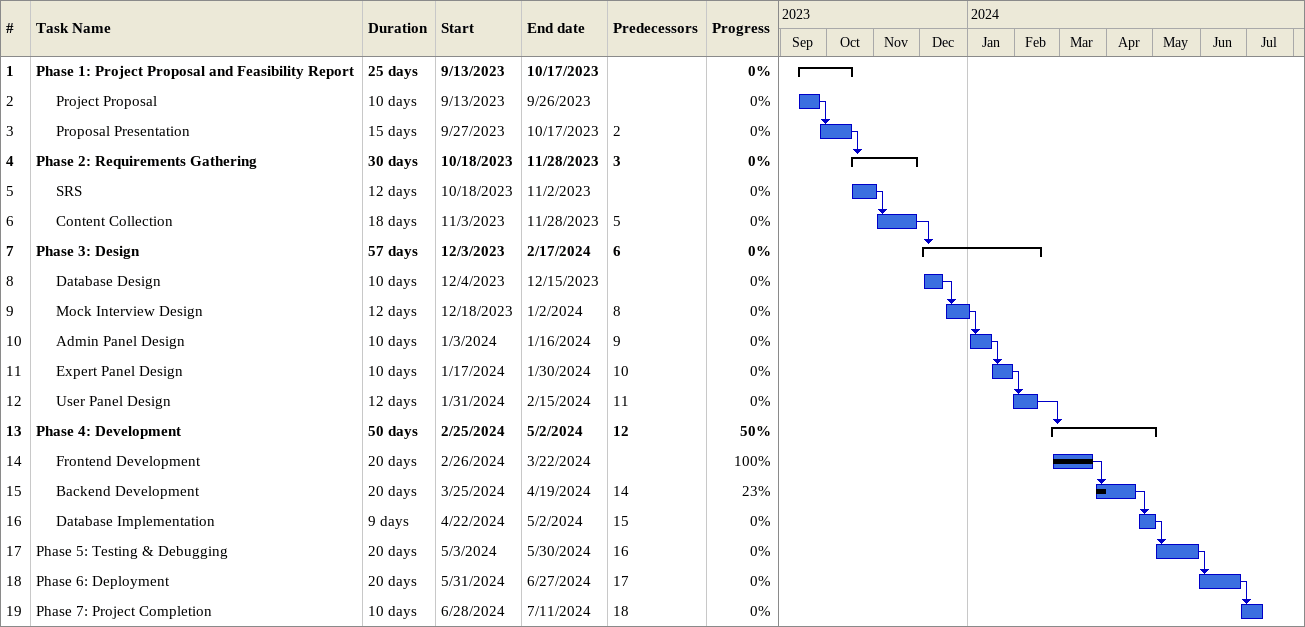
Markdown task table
| ID | Level | Task | Duration | Start | Finish | Predecessors | % complete |
|---|---|---|---|---|---|---|---|
| 1 | 1 | **Phase 1: Project Proposal and Feasibility Report** | 25d | 2023-09-13 | 2023-10-17 |  | 0 |
| 2 | 2 | Project Proposal | 10d | 2023-09-13 | 2023-09-26 |  | 0 |
| 3 | 2 | Proposal Presentation | 15d | 2023-09-27 | 2023-10-17 | 2 | 0 |
| 4 | 1 | **Phase 2: Requirements Gathering** | 30d | 2023-10-18 | 2023-11-28 | 3 | 0 |
| 5 | 2 | SRS | 12d | 2023-10-18 | 2023-11-02 |  | 0 |
| 6 | 2 | Content Collection | 18d | 2023-11-03 | 2023-11-28 | 5 | 0 |
| 7 | 1 | **Phase 3: Design** | 57d | 2023-12-03 | 2024-02-17 | 6 | 0 |
| 8 | 2 | Database Design | 10d | 2023-12-04 | 2023-12-15 |  | 0 |
| 9 | 2 | Mock Interview Design | 12d | 2023-12-18 | 2024-01-02 | 8 | 0 |
| 10 | 2 | Admin Panel Design | 10d | 2024-01-03 | 2024-01-16 | 9 | 0 |
| 11 | 2 | Expert Panel Design | 10d | 2024-01-17 | 2024-01-30 | 10 | 0 |
| 12 | 2 | User Panel Design | 12d | 2024-01-31 | 2024-02-15 | 11 | 0 |
| 13 | 1 | **Phase 4: Development** | 50d | 2024-02-25 | 2024-05-02 | 12 | 50 |
| 14 | 2 | Frontend Development | 20d | 2024-02-26 | 2024-03-22 |  | 100 |
| 15 | 2 | Backend Development | 20d | 2024-03-25 | 2024-04-19 | 14 | 23 |
| 16 | 2 | Database Implementation | 9d | 2024-04-22 | 2024-05-02 | 15 | 0 |
| 17 | 1 | Phase 5: Testing & Debugging | 20d | 2024-05-03 | 2024-05-30 | 16 | 0 |
| 18 | 1 | Phase 6: Deployment | 20d | 2024-05-31 | 2024-06-27 | 17 | 0 |
| 19 | 1 | Phase 7: Project Completion | 10d | 2024-06-28 | 2024-07-11 | 18 | 0 |
